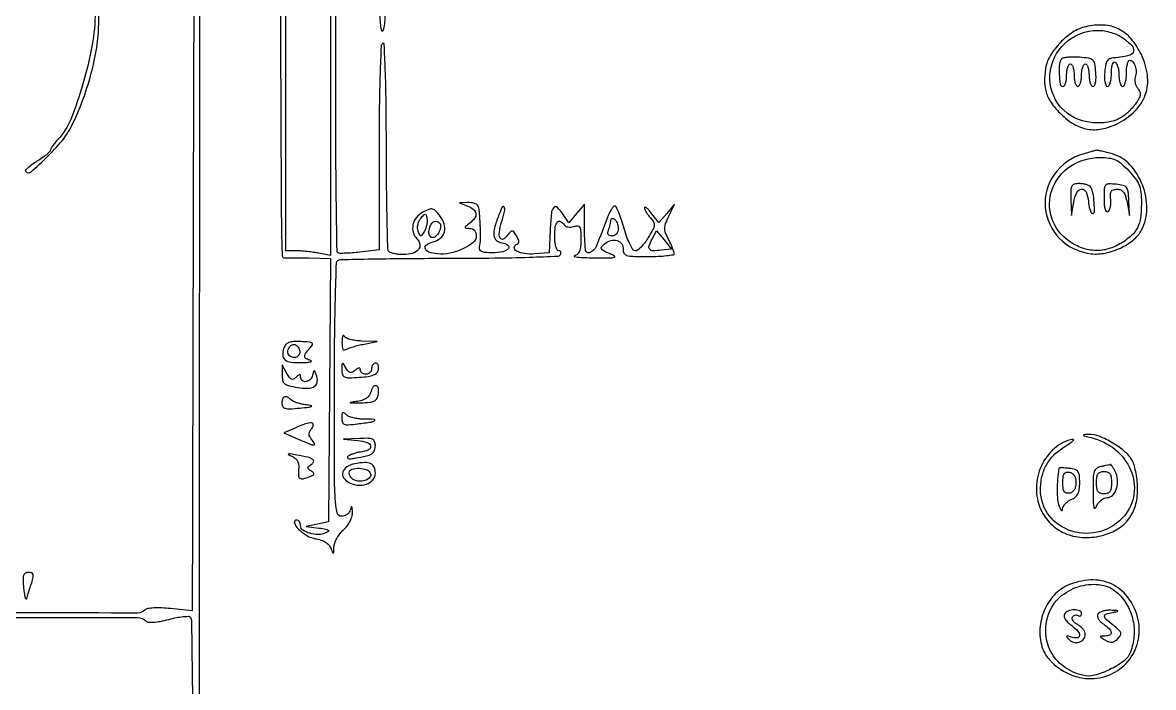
# Model space of a CAD drawing. Extents: x 24 to 1546, y 0 to 2379.
# Drawn here: x 516.6 to 819.2, y 1167.2 to 1345.1 of the extents above; entities that cross this region are included whole.
import ezdxf

# ---------------------------------------------------------------- set-up
doc = ezdxf.new("R2010")
doc.units = 0
doc.header["$MEASUREMENT"] = 0
doc.layers.get('0').update_dxf_attribs({"linetype": 'CONTINUOUS'})

msp = doc.modelspace()

# ---------------------------------------------------------------- linework, layer by layer
for points in [[(339.46395, 1554.999339, -0.000003), (282.698834, 1555.153426, -0.227171)], [(465.537864, 1516.025958, 0.00052), (514.769083, 1516.135333, 0.000015), (559.321584, 1516.282001, 0.198049), (559.82472, 1516.491386, 0.666901), (559.738404, 1516.700818, 0.000016), (515.705282, 1516.855093, 0.000528), (466.942902, 1516.972909, 0.000315)], [(302.225653, 1186.047247, -0.000033), (424.8983, 1186.005815, -0.00004), (547.358432, 1185.946715, -0.198766), (549.570127, 1185.029873, 0.173075), (550.291384, 1184.687988, 0.041462), (551.637301, 1184.66509, 0.032602), (553.458309, 1184.905106, 0.015424), (555.767481, 1185.438663, -0.015869), (557.807001, 1185.908001, -0.024071), (559.607074, 1186.173274, -0.020949), (561.040309, 1186.254036, -0.263779), (561.498073, 1186.003118, -0.135735), (561.786806, 1185.013027, -0.000274), (562.006269, 1168.617677, -0.002149), (562.133706, 1153.69362, -0.00668)], [(562.398891, 1354.5), (562.25368, 1296, 0.000011), (562.194109, 1271.777433, 0.000011), (562.135194, 1247.372216, 0.000011), (562.084427, 1225.948068, 0.000042), (562.054235, 1212.607544), (562, 1187.715087), (556.167193, 1188.324736, 0.015749), (553.765247, 1188.499539, 0.024526), (551.690214, 1188.483164, 0.025138), (550.06741, 1188.308531, 0.158286), (549.33535, 1187.93535, -0.199196), (547.388335, 1187.130114, -0.000147), (491.436723, 1187.207635, -0.000148), (435.488215, 1187.318148, -0.198452)], [(669.79548, 1002.302636, -0.00002), (669.596685, 899.530331, -0.000025), (669.388942, 796.915146, -0.198373)], [(585.480967, 1359.866283, -0.00121), (585.616557, 1339.219801, 0.000101), (585.800377, 1296.962147, 0.003824), (585.916623, 1287.4339, 0.008808), (586.096044, 1282.646772, 0.444272), (586.75, 1282.118421, -0.037311), (587.26725, 1282.160938, -0.001856), (588.972508, 1282.16727, -0.002984), (591.000623, 1282.155165, -0.002152), (593.262793, 1282.118421), (599.025585, 1282), (598.762793, 1246.759564), (598.5, 1211.519129), (595.5, 1210.919707), (592.5, 1210.320284), (596, 1209.861337, -0.009334), (597.782798, 1209.593622, -0.115487), (598.410878, 1209.329793, -0.492239), (598.419848, 1209.013234, -0.063015), (597.747764, 1208.593348, -0.106446), (595.769835, 1208.15008, -0.071714), (593.468847, 1208.462172, -0.08129), (591.624985, 1209.330716, -0.246932), (591, 1210.519052, 0.074155), (590.915613, 1211.084914, 0.088296), (590.670421, 1211.564972, 0.100632), (590.305893, 1211.885888, 0.13106), (589.878028, 1212, 0.509307), (589.329348, 1211.245357, 0.122071), (590.304877, 1209.676871, 0.057257), (592.677958, 1207.846264, 0.098247), (595.019501, 1207, -0.042182), (596.446409, 1206.657982, -0.058055), (597.640846, 1206.102146, -0.067083), (598.537422, 1205.368937, -0.095564), (599.083155, 1204.5, 0.003852), (599.594992, 1203.210827, 0.400386), (599.754471, 1203.138943, 0.306475), (599.874591, 1203.301013, 0.003117), (599.929715, 1204.797749, -0.081448), (600.134356, 1205.844214, -0.038152), (600.713729, 1207.10113, -0.03649), (601.53811, 1208.356294, -0.042351), (602.5, 1209.41242, 0.044931), (603.477646, 1210.497012, 0.043667), (604.256363, 1211.748787, 0.046655), (604.754005, 1213.009398, 0.083024), (604.883999, 1214.114671, 0.007084), (604.813049, 1215.24366, 0.165798), (604.688287, 1215.534256, 0.572925), (604.536124, 1215.502794, 0.017688), (604.310674, 1214.75, -0.095566), (603.990849, 1214.081374, -0.075406), (603.421437, 1213.514062, -0.073865), (602.696637, 1213.131586, -0.084727), (601.92568, 1213, -0.354445), (600.757999, 1213.946691, -0.038131), (600.266063, 1217.650254, -0.01331), (600.046486, 1225.16535, -0.000867), (600.027824, 1246.958794, -0.002438), (600.10297, 1260.017639, -0.003968), (600.308798, 1271.102831, -0.000744), (600.581363, 1280.838636, -0.252081), (600.942464, 1281.464441, -0.133839), (601.696245, 1281.687309, -0.0006), (610.099034, 1281.856895, -0.002803), (619.67365, 1281.98495, -0.001759), (630.871247, 1282.032537, 0.00261), (642.912451, 1282.104196, 0.00559), (652.203113, 1282.311876, 0.001738), (659.772601, 1282.592105, 0.249158), (660.516619, 1283.02689, 0.085557), (660.666316, 1283.398575, 0.164393), (660.630282, 1283.714149, 0.180087), (660.415717, 1283.924247, 0.105015), (660.059017, 1284, -0.288253), (659.649716, 1284.257348, -0.047385), (659.311086, 1285.175, -0.039718), (659.076726, 1286.467154, -0.025012), (659, 1288, -0.033443), (659.163028, 1290.434671, -0.144155), (659.748529, 1291.745561, -0.363739), (660.578221, 1291.885146, -0.122146), (661.52514, 1290.959323, 0.140631), (661.913363, 1290.606409, 0.072852), (662.54216, 1290.402963, 0.06322), (663.303639, 1290.371574, 0.055621), (664.084157, 1290.52671, -0.081792), (665.102851, 1290.674541, -0.265161), (665.668142, 1290.337606, -0.116377), (665.941914, 1289.39685, -0.012871), (666, 1287.140712, -0.022642), (665.912, 1285.198434, -0.071125), (665.611837, 1283.931123, -0.113124), (665.068983, 1283.137405, -0.123124), (664.25, 1282.689326, 0.755936), (664.246331, 1282.511301, 0.049176), (665.070312, 1282.345515, 0.016246), (666.924997, 1282.2196, 0.006292), (669.5, 1282.161105, 0.002528), (673.817446, 1282.139204, 0.068499), (674.946337, 1282.294567, 0.661165), (674.989688, 1282.629076, 0.031935), (673.624261, 1283.318305, -0.014094), (671.994372, 1284.069352, -0.160859), (671.497305, 1284.560068, -0.299528), (671.554646, 1285.083062, -0.04674), (672.326221, 1285.855777, -0.10429), (674.012346, 1286.744111, -0.138508), (675.737379, 1286.747222, -0.175697), (676.939162, 1285.88689, -0.176901), (677.305994, 1284.459012, 0.148723), (677.514317, 1283.412908, 0.201793), (678.254424, 1282.813546, 0.064377), (679.93981, 1282.552108, 0.00633), (684.055844, 1282.5, 0.010808), (686.718153, 1282.557556, 0.017857), (688.959986, 1282.7349, 0.012105), (690.730422, 1282.98234, 0.367165), (690.99985, 1283.29966, 0.085891), (690.918637, 1283.769461, 0.010957), (690.551787, 1284.731082, 0.012565), (690.058505, 1285.861414, 0.010158), (689.47432, 1287.04966, -0.027114), (688.677052, 1288.820513, -0.094479), (688.453017, 1290.048742, -0.088782), (688.689951, 1291.314277, -0.022284), (689.523783, 1293.25), (691.098927, 1296.5), (688.965522, 1294.035553), (686.832118, 1291.571106), (684.938295, 1294.035553, 0.017483), (684.208533, 1294.919444, 0.041935), (683.59425, 1295.505449, 0.102535), (683.197456, 1295.70884, 0.48799), (683.022236, 1295.578741, 0.111786), (683.116821, 1295.108554, 0.027636), (683.479868, 1294.405071, 0.026892), (683.996221, 1293.62624, 0.024091), (684.611356, 1292.876953, -0.051736), (685.443156, 1291.741337, -0.160741), (685.638519, 1290.824974, -0.098459), (685.285803, 1289.704578, -0.013075), (684.029797, 1287.548212, -0.024344), (683.095891, 1286.1897, -0.031186), (682.103092, 1285.042287, -0.032348), (681.184336, 1284.219265, -0.168009), (680.550216, 1284, -0.255192), (679.950243, 1284.327547, -0.027931), (679.148272, 1285.742913, -0.028359), (678.32426, 1287.675913, -0.018178), (677.580037, 1290, 0.011967), (676.875005, 1292.299644, 0.018716), (676.148141, 1294.2375, 0.013409), (675.466742, 1295.750755, 0.287794), (675.069582, 1296, 0.226747), (674.678417, 1295.812994, 0.030091), (674.131837, 1295.045312, 0.030014), (673.559983, 1293.994928, 0.020932), (673.038497, 1292.75, -0.00914), (670.069676, 1285.165599, -0.201973), (668.419711, 1283.530637, -0.505034), (667.232136, 1284.263797, -0.019253), (666.966731, 1290.309017), (666.933461, 1296.5), (664.845821, 1294), (662.75818, 1291.5), (661.257118, 1293.75, 0.049298), (659.713301, 1295.632599, 0.435577), (658.753941, 1295.597899, 0.155257), (658.112817, 1294.102382, 0.012337), (657.797717, 1289.75), (657.5, 1283.5), (653.618221, 1283.181779, -0.056203), (650.973409, 1283.262451, -0.082938), (648.765017, 1283.965667, -0.266495), (648.174102, 1284.875238, -0.329651), (648.713938, 1285.696313, 0.099884), (649.230613, 1286.014102, 0.201664), (649.423011, 1286.442317, 0.119427), (649.290227, 1287.054944, 0.026775), (648.76982, 1287.996969, 0.019218), (648.039765, 1289.071729, 0.218417), (647.601707, 1289.314239, 0.235637), (647.152738, 1289.131101, 0.022326), (646.387642, 1288.177229, -0.111106), (645.215091, 1287.152714, -0.435878), (644.406035, 1287.425576, -0.145765), (644.187775, 1289.045506, -0.03557), (644.8, 1291.7, 0.01515), (645.588732, 1294.578029, 0.169462), (645.473605, 1295.742512, 0.631615), (644.975325, 1295.747412, 0.02266), (643.984297, 1293.458699, 0.023147), (642.899227, 1290.151593, 0.096126), (642.734063, 1288.067551, 0.188532), (643.391133, 1286.821506, 0.143639), (644.807632, 1286.176132, -0.106386), (646.489732, 1285.554175, -0.462816), (646.617019, 1284.635919, -0.162432), (645.095047, 1283.765373, -0.049419), (642.416667, 1283.5, -0.017225), (640.485138, 1283.566561, -0.083276), (639.420918, 1283.821429, -0.190566), (638.940182, 1284.294957, -0.16781), (638.88095, 1285, 0.061782), (639.143848, 1287.08711, 0.011545), (639.061954, 1290.950672, 0.008619), (638.821658, 1294.851729, 0.119265), (638.385299, 1296.18559, 0.142897), (638.042144, 1296.494761, 0.044437), (637.386219, 1296.742147, 0.040328), (636.566572, 1296.900828, 0.034899), (635.690983, 1296.936614), (633.5, 1296.873227), (635.75, 1295.968838, -0.074568), (637.30081, 1295.058008, -0.198048), (637.904908, 1293.951825, -0.190858), (637.563561, 1292.710556, -0.069096), (636.25, 1291.392046, 0.005777), (635.13212, 1290.522916, 0.22845), (635, 1290.24884, 0.395521), (635.161439, 1290.076683, 0.011517), (636.25, 1290.031803, -0.096711), (636.96619, 1289.878409, -0.113657), (637.52577, 1289.470278, -0.105367), (637.878843, 1288.830595, -0.073728), (638, 1288.01342, -0.22681), (637.147169, 1286.230075, -0.061499), (634.416753, 1284.534147, -0.056962), (630.92054, 1283.378787, -0.076572), (627.594715, 1283.203967, -0.05554), (625.353236, 1283.684761, -0.225258), (624.373064, 1284.626462, -0.349125), (624.694094, 1285.630391, -0.086113), (626.389796, 1286.382985, 0.11261), (628.388842, 1287.398884, 0.154814), (629.468099, 1289.085824, 0.142599), (629.423061, 1291.197392, 0.090723), (628.267691, 1293.386816, 0.025936), (627.090547, 1294.733353, 0.149282), (626.271116, 1295.185472, 0.148229), (625.33582, 1295.10436, 0.025456), (623.69881, 1294.350175, 0.103402), (621.991202, 1292.944557, 0.115112), (621.070473, 1291.022883, 0.122964), (621.125533, 1288.991847, 0.129109), (622.132783, 1287.267217, -0.155883), (622.895525, 1285.788148, -0.218295), (622.514487, 1284.372906, -0.14808), (620.960352, 1283.34595, -0.072602), (618.590402, 1283, -0.024161), (617.219964, 1283.066262, -0.031017), (615.973883, 1283.265614, -0.032108), (614.989815, 1283.553758, -0.168617), (614.559196, 1283.904218, -0.13314), (614.331201, 1284.67146, -0.000686), (614.149434, 1292.65713, -0.002995), (614.009013, 1301.777458, -0.001886), (613.949012, 1312.431612, 0.00258), (613.868014, 1323.972952, 0.0062), (613.657927, 1332.5194, 0.002241), (613.379095, 1339.241283, 0.572041), (612.948832, 1339.468377, 0.249109), (612.537387, 1338.764447, 0.001663), (612.264058, 1331.447158, 0.005627), (612.063601, 1322.639553, 0.002875), (612, 1311.580274), (612, 1284.278582), (606.855891, 1283.669338, -0.008994), (604.835398, 1283.46682, -0.012536), (603.021359, 1283.363597, -0.008988), (601.518869, 1283.342867, -0.138219), (601.025809, 1283.484049, -0.255837), (600.74555, 1283.977767, -0.000295), (600.564864, 1296.207917, -0.002498), (600.43857, 1309.956649, -0.001521), (600.419918, 1326.204002), (600.5, 1368.5)], [(563.861081, 1110.208457, 0.000049), (563.904725, 1155.266051, 0.000038), (563.943759, 1204.444984, 0.000038), (563.973218, 1250.41962, 0.000092), (563.986205, 1284.561702), (564, 1354.623404)], [(536, 1347.902993, -0.045061), (535.204324, 1339.091988, -0.025787), (532.750585, 1328.691276, -0.02462), (529.466467, 1319.180186, -0.092341), (526.094113, 1313.870643, 0.014963), (525.292197, 1312.956514, 0.019316), (524.615146, 1312.068756, 0.017378), (524.113318, 1311.299739, 0.136697), (524, 1310.892998, -0.207135), (523.830412, 1310.501197, -0.016229), (522.956424, 1309.732556, -0.019971), (521.808422, 1308.86172, -0.013864), (520.447401, 1307.967492, 0.016375), (519.122824, 1307.087654, 0.028443), (518.093244, 1306.261964, 0.029588), (517.411277, 1305.570975, 0.39509), (517.422006, 1305.244661, 0.392613), (518.907246, 1305.189454, 0.016944), (523.087643, 1309.044854, 0.025408), (527.14599, 1313.479417, 0.055382), (529.668072, 1317.331673, 0.028152), (532.580124, 1323.981926, 0.024095), (534.900461, 1331.269086, 0.024782), (536.434485, 1338.447599, 0.038567), (536.964378, 1344.75, -0.007776), (537.04848, 1348.514513, -0.158293)], [(612.138214, 1347.903097, 0.018174), (612.335123, 1344.233532, 0.090351), (612.681036, 1342.98446, 0.651742), (613.127682, 1343, 0.07764), (613.51508, 1344.686024, 0.006038), (613.787823, 1349.31875, 0.008129)]]:
    msp.add_lwpolyline(points, format="xyb")
for points in [[(599, 1325.78245), (599, 1282.75), (595.875, 1283.375, 0.014289), (594.469487, 1283.614557, 0.009113), (592.823437, 1283.816406, 0.009154), (591.20084, 1283.955451, 0.016795), (589.875, 1284), (587, 1284), (587, 1326.333333, -0.000917), (587.029823, 1342.594524, -0.001507), (587.12176, 1356.353646, -0.00013), (587.244452, 1368.677172, -0.195583), (587.414504, 1369.083333, -0.189993), (587.76795, 1369.237999, -0.006157), (589.347986, 1369.27698, -0.011043), (591.244069, 1369.258525, -0.007358), (593.414504, 1369.15745), (599, 1368.814901)], [(801.115447, 1343.9716, 0.089548), (797.657773, 1342.495634, 0.055968), (794.263853, 1339.672247, 0.05627), (791.604256, 1336.193008, 0.095127), (790.348117, 1332.75777, 0.046206), (790.09998, 1329.142571, 0.076192), (790.634841, 1326.133401, 0.074927), (792.055547, 1323.38822, 0.043251), (794.495422, 1320.57015, 0.059408), (798.015828, 1317.882363, 0.091003), (801.609599, 1316.562813, 0.092473), (805.395239, 1316.615942, 0.06318), (809.482514, 1317.991535, 0.082087), (814.259546, 1321.363441, 0.114124), (817.05369, 1325.770279, 0.114596), (817.622909, 1330.942225, 0.083257), (815.990821, 1336.518961, 0.062542), (813.264954, 1340.718249, 0.101765), (809.938214, 1343.339194, 0.104363), (805.910584, 1344.395454, 0.06844)], [(811.09563, 1340.931906, -0.043357), (813.419944, 1338.952465, -0.240042), (813.901852, 1337.435167, -0.283359), (812.94597, 1336.336201, -0.055081), (810.25, 1335.810365, 0.023163), (807.994218, 1335.517987, 0.153741), (807, 1335, 0.153741), (806.482013, 1334.005782, 0.023163), (806.189635, 1331.75, 0.024401), (806.139273, 1330.259853, 0.045629), (806.267078, 1329.060955, 0.063099), (806.538225, 1328.252038, 0.287917), (806.939635, 1328, 0.271671), (807.34817, 1328.239662, 0.055096), (807.688518, 1329.045461, 0.044224), (807.923021, 1330.195371, 0.028203), (808, 1331.559017, -0.023007), (808.06479, 1332.966307, -0.059005), (808.276831, 1333.961697, -0.125298), (808.602477, 1334.461947, -0.336396), (809, 1334.5, -0.146547), (809.385578, 1334.065839, -0.040338), (809.70625, 1333.1996, -0.037109), (809.926388, 1332.112115, -0.031397), (810, 1330.940983, 0.032276), (810.0728, 1329.81438, 0.049716), (810.29375, 1328.863914, 0.064068), (810.615903, 1328.206632, 0.251914), (811, 1328, 0.277684), (811.385692, 1328.232098, 0.052312), (811.70625, 1329.028125, 0.042582), (811.927458, 1330.158889, 0.027026), (812, 1331.5, -0.024091), (812.064663, 1332.841297, -0.038387), (812.262322, 1333.971875, -0.045071), (812.547507, 1334.778343, -0.293197), (812.893011, 1335, -0.230418), (813.731537, 1334.59191, -0.088048), (814.35811, 1333.415199, -0.075542), (814.608324, 1331.892332, -0.094898), (814.35674, 1330.487265, 0.091627), (814.228223, 1329.79541, 0.056145), (814.320608, 1328.968446, 0.053814), (814.605268, 1328.139954, 0.063648), (815.048896, 1327.441084, -0.074429), (815.601346, 1326.528052, -0.142758), (815.696186, 1325.684485, -0.095112), (815.321199, 1324.692148, -0.021913), (814.314373, 1323.203819, -0.053778), (811.967161, 1320.664154, -0.081231), (809.413355, 1319.080064, -0.076616), (806.376137, 1318.336279, -0.042723), (802.559391, 1318.329266, -0.196542), (794.401919, 1322.49036, -0.198356), (791.537093, 1331.154391, -0.190713), (795.595746, 1339.573886, -0.188107), (804.34563, 1342.996262, -0.040843), (806.100768, 1342.854368, -0.033634), (807.930818, 1342.426736, -0.034095), (809.656069, 1341.767556, -0.046446)], [(794.713721, 1335.380388, 0.175852), (794.091389, 1334.048994, 0.03198), (794.021696, 1331.280556, 0.029586), (794.283889, 1328.611616, 0.368919), (795, 1328, 0.254951), (795.384262, 1328.209557, 0.06271), (795.70625, 1328.88125, 0.048861), (795.927234, 1329.850749, 0.031626), (796, 1331, -0.031626), (796.072766, 1332.149251, -0.048861), (796.29375, 1333.11875, -0.06271), (796.615738, 1333.790443, -0.254951), (797, 1334, -0.254951), (797.384262, 1333.790443, -0.06271), (797.70625, 1333.11875, -0.048861), (797.927234, 1332.149251, -0.031626), (798, 1331, 0.031626), (798.072766, 1329.850749, 0.048861), (798.29375, 1328.88125, 0.06271), (798.615738, 1328.209557, 0.254951), (799, 1328, 0.254951), (799.384262, 1328.209557, 0.06271), (799.70625, 1328.88125, 0.048861), (799.927234, 1329.850749, 0.031626), (800, 1331, -0.031626), (800.072766, 1332.149251, -0.048861), (800.29375, 1333.11875, -0.06271), (800.615738, 1333.790443, -0.254951), (801, 1334, -0.254951), (801.384262, 1333.790443, -0.06271), (801.70625, 1333.11875, -0.048861), (801.927234, 1332.149251, -0.031626), (802, 1331, 0.033582), (802.077267, 1329.850872, 0.051413), (802.311482, 1328.88125, 0.066712), (802.653407, 1328.213056, 0.245934), (803.060365, 1328, 0.287917), (803.461775, 1328.252038, 0.063099), (803.732922, 1329.060955, 0.045629), (803.860727, 1330.259853, 0.024401), (803.810365, 1331.75, 0.023345), (803.512656, 1334.040387, 0.162697), (802.980283, 1335.018358, 0.150938), (801.946498, 1335.51787, 0.01926), (799.463721, 1335.797055, 0.01748), (797.865888, 1335.858613, 0.022765), (796.403444, 1335.797194, 0.02129), (795.217575, 1335.642073, 0.154398)], [(800.353995, 1309.908168, 0.168877), (792.712418, 1304.491974, 0.177268), (790.269898, 1295.622168, 0.177822), (794.132169, 1287.291941, 0.169713), (802.550341, 1283.241436, 0.079621), (806.372046, 1283.419906, 0.058961), (810.389466, 1284.766223, 0.060463), (813.863988, 1286.953886, 0.099501), (816.065938, 1289.623206, 0.12411), (817.4775, 1295.282429, 0.091206), (816.286988, 1301.664284, 0.093617), (812.953785, 1307.064156, 0.140974), (808.2707, 1309.941704, 0.005109), (806.789793, 1310.336705, 0.007192), (805.460768, 1310.656393, 0.004484), (804.341796, 1310.898064, 0.093111), (804, 1310.904235, 0.02326), (803.670121, 1310.832492, 0.001507), (802.722736, 1310.576738, 0.002194), (801.595452, 1310.263448, 0.001634)], [(812.631923, 1305.428798, -0.025261), (814.440229, 1303.306242, -0.070235), (815.402657, 1301.605161, -0.069462), (815.862301, 1299.693239, -0.024313), (816, 1296.863056, -0.030079), (815.759418, 1292.867528, -0.085464), (814.962311, 1290.204101, -0.095509), (813.380742, 1288.131186, -0.043786), (810.644616, 1286.089377, -0.066191), (807.206849, 1284.548447, -0.080064), (803.704935, 1284.092719, -0.079106), (800.203876, 1284.759734, -0.062757), (796.768975, 1286.511017, -0.162571), (792.033972, 1292.718602, -0.17052), (792.099055, 1300.390159, -0.161644), (797.008604, 1306.628129, -0.146698), (804.881923, 1308.996262, -0.030843), (807.350462, 1308.845959, -0.077385), (809.080685, 1308.354153, -0.071947), (810.652563, 1307.3354, -0.023997)], [(797.131641, 1297.75), (797.263282, 1293.5), (797.881641, 1297, -0.06292), (798.700593, 1299.642358, -0.277048), (799.988221, 1300.530927, -0.323406), (801.197904, 1299.769008, -0.071878), (801.813358, 1297.25, 0.023128), (801.99186, 1296.004684, 0.035748), (802.271274, 1294.954688, 0.039734), (802.60068, 1294.198804, 0.276865), (802.932186, 1294, 0.40877), (803.433457, 1294.492023, 0.021614), (803.372819, 1296.956339, 0.028098), (803.054688, 1299.508656, 0.093619), (802.451346, 1301.078723, 0.137649), (802.065781, 1301.433364, 0.043297), (801.332183, 1301.729375, 0.039523), (800.417108, 1301.932063, 0.034758), (799.440983, 1302, 0.057917), (798.079008, 1301.841706, 0.213572), (797.406652, 1301.328207, 0.119148), (797.122125, 1300.261067, 0.013588)], [(806, 1298.004341, 0.017786), (806.061919, 1296.264191, 0.056375), (806.274532, 1295.120259, 0.134752), (806.618121, 1294.577408, 0.334777), (807.059049, 1294.536494, 0.148302), (807.444413, 1294.973429, 0.0514), (807.71622, 1295.778511, 0.0456), (807.849125, 1296.781435, 0.039149), (807.809049, 1297.845511, -0.033063), (807.742061, 1299.189522, -0.1386), (807.972494, 1299.95682, -0.184788), (808.524391, 1300.366147, -0.06828), (809.5, 1300.5, -0.102044), (810.479671, 1300.297956, -0.129435), (811.204516, 1299.730497, -0.087783), (811.739012, 1298.688695, -0.028415), (812.156026, 1297), (812.812051, 1293.5), (812.656026, 1297.5, 0.018793), (812.471789, 1299.901493, 0.139455), (812.038967, 1300.950653, 0.17129), (811.160776, 1301.505051, 0.031937), (809.25, 1301.813358, 0.024603), (807.219699, 1301.9087, 0.21894), (806.428092, 1301.54244, 0.165168), (806.067983, 1300.638198, 0.012904)], [(624.134523, 1289.281419, -0.010722), (623.482909, 1288.176824, -0.256743), (623.180321, 1288.006074, -0.298419), (622.905915, 1288.181527, -0.01354), (622.455374, 1289.262735, -0.083991), (622.292771, 1290.064245, -0.057667), (622.369507, 1290.990664, -0.056101), (622.662051, 1291.90414, -0.067627), (623.138124, 1292.668461, -0.010721), (623.982714, 1293.64404, -0.20914), (624.337787, 1293.804082, -0.336334), (624.591395, 1293.616138, -0.022811), (624.817273, 1292.687145, -0.063438), (624.867049, 1291.93627, -0.034347), (624.747591, 1291.016687, -0.033593), (624.494087, 1290.082602, -0.044869)], [(676, 1289.940983, -0.076239), (675.882831, 1289.177019, -0.097096), (675.543019, 1288.55196, -0.107419), (675.024095, 1288.144845, -0.113286), (674.393011, 1288, -0.076855), (673.737605, 1288.101342, -0.176865), (673.348199, 1288.40165, -0.16701), (673.230887, 1288.896449, -0.067159), (673.393011, 1289.581787, 0.017946), (673.625388, 1290.259062, 0.015436), (673.821697, 1290.985986, 0.015708), (673.958769, 1291.657085, 0.042542), (674, 1292.140804, -0.121649), (674.079627, 1292.463243, -0.18759), (674.29375, 1292.649425, -0.151312), (674.617512, 1292.663842, -0.07457), (675, 1292.5, -0.111412), (675.383556, 1292.123976, -0.050262), (675.70625, 1291.49335, -0.046318), (675.925923, 1290.729296, -0.046881)], [(628.29815, 1291.368517, -0.18445), (628.467874, 1290.989068, -0.054489), (628.433506, 1290.342119, -0.046631), (628.230533, 1289.56391, -0.035781), (627.872176, 1288.761158, -0.126468), (626.902357, 1287.705403, -0.302788), (625.888036, 1287.7174, -0.23611), (625.31591, 1288.746938, -0.102835), (625.574206, 1290.332783, -0.05772), (626.124899, 1291.386139, -0.153799), (626.782941, 1291.905933, -0.192627), (627.517143, 1291.893274, -0.097196)], [(687.531334, 1284.174756, -0.026814), (685.312898, 1284.028913, -0.223951), (684.422067, 1284.435958, -0.267839), (684.262798, 1285.320385, -0.03656), (685.055876, 1287.104405), (686.273793, 1289.380103), (688.259653, 1286.940052), (690.245513, 1284.5)], [(586.485392, 1257.953973, 0.085625), (586.22617, 1256.066696, 0.219521), (586.831687, 1254.86431, 0.14346), (588.401539, 1254.224305, 0.032464), (591.309017, 1254.116001, 0.010696), (592.817692, 1254.190081, 0.040081), (593.754836, 1254.332266, 0.353369), (593.892084, 1254.508832, 0.336001), (593.75, 1254.689326, -0.050984), (592.498096, 1255.156964, -0.261797), (592.0953, 1255.746585, -0.182406), (592.325463, 1256.566651, -0.025279), (593.463984, 1257.960203, 0.045979), (594.154208, 1258.880175, 0.392456), (594.062297, 1259.34262, 0.139442), (593.348647, 1259.602746, 0.008145), (591.013923, 1259.733968, 0.022154), (589.011467, 1259.725068, 0.081622), (587.778009, 1259.460066, 0.127449), (586.995782, 1258.892075, 0.095764)], [(590.5, 1258, -0.137967), (590.798489, 1256.959511, -0.176201), (590.464788, 1256.027003, -0.176064), (589.609715, 1255.526269, -0.137766), (588.531117, 1255.626433, -0.099941), (588.036534, 1255.940402, -0.098152), (587.698709, 1256.423476, -0.09773), (587.569774, 1257.000729, -0.098143), (587.670131, 1257.582759, -0.087103), (588.241043, 1258.534805, -0.179508), (588.991748, 1258.946498, -0.192779), (589.789389, 1258.755947, -0.100799)], [(602.078947, 1259.690983, 0.023704), (602.103366, 1258.425991, 0.109987), (602.308123, 1257.729152, 0.260984), (602.684876, 1257.495391, 0.150707), (603.216035, 1257.633517, -0.051955), (603.90879, 1257.967949, -0.012705), (605.112962, 1258.367712, -0.01288), (606.523895, 1258.757237, -0.012529), (607.966035, 1259.077535), (611.5, 1259.770002), (607.333333, 1259.885001, -0.027508), (605.697149, 1260.02045, -0.036694), (604.239691, 1260.332548, -0.040208), (603.12472, 1260.758196, -0.187713), (602.662281, 1261.25, 0.253592), (602.467596, 1261.410862, 0.366899), (602.282867, 1261.307664, 0.065484), (602.141707, 1260.697251, 0.017097)], [(586.035435, 1250.837898, 0.056542), (586.18301, 1249.361933, 0.169194), (586.70379, 1248.508369, 0.112138), (587.796155, 1247.961147, 0.018426), (590.123739, 1247.479094, 0.044042), (592.981053, 1247.251912, 0.147751), (594.754153, 1247.804409, 0.230063), (595.472825, 1249.050634, 0.112172), (595.187024, 1250.909316, 0.010643), (594.805426, 1251.818811, 0.340648), (594.606314, 1251.926454, 0.302093), (594.430251, 1251.763164, 0.009324), (594.20622, 1250.75, -0.149953), (593.5931, 1249.618723, -0.152814), (592.455511, 1249.036324, -0.211609), (591.442291, 1249.291997, -0.2306), (591, 1250.2, 0.053646), (590.942199, 1250.737176, 0.354974), (590.745979, 1250.893984, 0.177735), (590.41316, 1250.768796, 0.018459), (589.790349, 1250.190349, -0.080418), (589.131337, 1249.714974, -0.220253), (588.571343, 1249.697702, -0.138663), (588.014582, 1250.146389, -0.027497), (587.325784, 1251.240349), (586.070871, 1253.5)], [(602.030409, 1252.195209, 0.069205), (602.191415, 1250.913831, 0.230481), (602.733187, 1250.291412, 0.106504), (603.884933, 1250.070741, 0.010324), (606.741006, 1250.195209, 0.017713), (609.071693, 1250.428168, 0.062527), (610.523383, 1250.814247, 0.108542), (611.384252, 1251.404544, 0.142409), (611.81433, 1252.25, 0.058282), (611.862103, 1252.919559, 0.089069), (611.733741, 1253.485938, 0.119203), (611.455413, 1253.861461, 0.175696), (611.073324, 1254, 0.138539), (610.664025, 1253.884373, 0.100098), (610.315289, 1253.559375, 0.085748), (610.080476, 1253.073285, 0.069846), (610, 1252.5, -0.099038), (609.885486, 1251.927543, -0.097945), (609.559375, 1251.440625, -0.097945), (609.072457, 1251.114514, -0.099038), (608.5, 1251, -0.073201), (607.926827, 1251.084365, -0.087756), (607.440625, 1251.329718, -0.100549), (607.115597, 1251.694405, -0.132654), (607, 1252.122445, 0.099983), (606.911667, 1252.559765, 0.312417), (606.671536, 1252.712521, 0.140654), (606.256184, 1252.575557, 0.023685), (605.580722, 1252.066993, -0.054271), (604.819328, 1251.563471, -0.183184), (604.236632, 1251.497048, -0.160628), (603.706878, 1251.83465, -0.039518), (603.111131, 1252.694549, 0.008539), (602.457852, 1253.774644, 0.377138), (602.223553, 1253.84417, 0.282024), (602.06692, 1253.609321, 0.00631)], [(609.729011, 1246.07174, -0.105128), (609.292311, 1245.20186, -0.086537), (608.512182, 1244.512926, -0.068233), (607.371476, 1244.011022, -0.036578), (605.86238, 1243.697057, 0.004406), (604.310482, 1243.477078, 0.807153), (604.304466, 1243.381706, 0.074215), (604.774602, 1243.321455, 0.001751), (607, 1243.375317, 0.015853), (609.491843, 1243.523516, 0.091932), (610.75447, 1243.879023, 0.16264), (611.446808, 1244.564284, 0.081933), (611.819551, 1245.75, 0.07452), (611.807411, 1247.32936, 0.326303), (611.184589, 1247.949853, 0.304644), (610.355448, 1247.560805, 0.071339)], [(586, 1243.242794, 0.132499), (586.236542, 1242.365844, 0.197204), (586.859221, 1241.888083, 0.079798), (588.122946, 1241.753893, 0.01118), (590.75, 1241.953479, 0.003122), (593.263328, 1242.216906, 0.083726), (593.907213, 1242.400482, 0.72916), (593.883013, 1242.579911, 0.013798), (592.5, 1242.787632, -0.023871), (591.281841, 1242.995758, -0.024644), (590.102188, 1243.317451, -0.025322), (589.113246, 1243.696639, -0.088792), (588.55, 1244.076947, 0.063757), (587.533012, 1244.839957, 0.211177), (586.719231, 1244.921682, 0.239399), (586.18086, 1244.382555, 0.078848)], [(602, 1239.295157, 0.075722), (602.172121, 1238.165142, 0.23314), (602.690362, 1237.620331, 0.108495), (603.758435, 1237.474012, 0.011737), (606.25, 1237.732743, 0.005262), (609.845604, 1238.230165, 0.129932), (610.759544, 1238.623498, 0.697398), (610.656497, 1238.943004, 0.010214), (607.866667, 1239, -0.031229), (606.451517, 1239.088473, -0.031714), (605.065833, 1239.3525, -0.03343), (603.897125, 1239.737886, -0.100344), (603.2, 1240.2, 0.040537), (602.593495, 1240.715397, 0.328456), (602.25, 1240.711491, 0.213142), (602.044245, 1240.339045, 0.021183)], [(589.5, 1236.601931), (586.5, 1235.29407), (590.372124, 1233.647035, 0.004014), (593.570351, 1232.316866, 0.086618), (594.563838, 1232.101669, 0.592264), (594.755274, 1232.419676, 0.041319), (594, 1233.5, -0.045289), (593.430919, 1234.327894, -0.128626), (593.255111, 1235, -0.128626), (593.430919, 1235.672106, -0.045289), (594, 1236.5, 0.154128), (594.40002, 1237.481868, 0.431418), (593.956247, 1237.97421, 0.091003), (592.310193, 1237.710497, 0.017688)], [(802.520922, 1234.070789, -0.110987), (808.951467, 1230.913187, -0.122938), (813.127354, 1225.404444, -0.133917), (814.021221, 1218.955718, -0.143725), (811.467274, 1213.143477, -0.147857), (805.078, 1208.978366, -0.146152), (797.41934, 1209.025328, -0.154371), (791.332724, 1213.213618, -0.166968), (789, 1220.004415, -0.054976), (789.397496, 1223.608669, -0.070671), (790.573236, 1226.724812, -0.071369), (792.558916, 1229.367453, -0.057507), (795.348554, 1231.573084, 0.007252), (797.152503, 1232.725874, 0.066798), (797.851007, 1233.334236, 0.643507), (797.752661, 1233.552856, 0.068482), (797, 1233.452713, 0.126548), (792.216104, 1230.708656, 0.105353), (788.953118, 1225.817583, 0.102306), (787.908602, 1219.892352, 0.112429), (789.368021, 1214.25522, 0.09075), (792.173666, 1210.627124, 0.091867), (796.071293, 1208.246481, 0.086719), (800.75962, 1207.334645, 0.070647), (805.84332, 1207.95781, 0.07356), (809.734757, 1209.648636, 0.092503), (812.628766, 1212.297635, 0.091441), (814.394969, 1215.838291, 0.0702), (815, 1220.126385, 0.024458), (814.897077, 1222.229166, 0.020666), (814.588173, 1224.434906, 0.02117), (814.137298, 1226.424979, 0.053079), (813.598036, 1227.81042, 0.096623), (811.703638, 1230.202068, 0.04125), (808.38186, 1232.602696, 0.041169), (804.743667, 1234.409992, 0.105902), (801.863845, 1234.897639, 0.006745), (800.550484, 1234.823004, 0.603524), (800.488053, 1234.681123, 0.164573), (800.764536, 1234.502698, 0.002873)], [(606.31198, 1233.267837, -0.050128), (608.821169, 1232.749595, -0.27485), (609.706984, 1231.760754, -0.359787), (609.166348, 1230.763297, -0.061587), (606.921672, 1230.165324, 0.027119), (605.92756, 1229.972532, 0.025796), (604.943052, 1229.67083, 0.026711), (604.102228, 1229.313, 0.077728), (603.586589, 1228.951913, 0.29529), (603.518863, 1228.663292, 0.264995), (603.754995, 1228.460766, 0.069629), (604.476138, 1228.423362, 0.020051), (605.586589, 1228.565499, 0.013638), (608.5987, 1229.15941, 0.08502), (610.046818, 1229.757349, 0.163165), (610.752656, 1230.619388, 0.090904), (611, 1231.968615, 0.091517), (610.804833, 1233.025966, 0.200775), (610.247646, 1233.610637, 0.099178), (609.118915, 1233.857683, 0.014325), (606.75, 1233.831897), (602.5, 1233.663794)], [(588.621252, 1229.08478, -0.065765), (589.575984, 1228.509138, -0.103843), (590.182432, 1227.774253, -0.096922), (590.467253, 1226.818932, -0.051507), (590.459308, 1225.579851, 0.038643), (590.405793, 1223.912661, 0.244155), (590.817516, 1223.20036, 0.208043), (591.694567, 1223.061051, 0.028431), (593.502058, 1223.639163, 0.027159), (594.323188, 1224.006559, 0.223119), (594.566917, 1224.322727, 0.272154), (594.45503, 1224.667558, 0.038141), (593.833846, 1225.139163, -0.034394), (593.173311, 1225.632894, -0.221876), (593.006636, 1226.002667, -0.216691), (593.181348, 1226.373791, -0.03282), (593.856763, 1226.875, 0.154301), (594.458276, 1227.601122, 0.359107), (594.261116, 1228.229789, 0.088381), (592.939258, 1228.790318, 0.012184), (590, 1229.387332, 0.004139), (588.242222, 1229.684989, 0.094148), (587.732373, 1229.67057, 0.701226), (587.712249, 1229.518632, 0.017039)], [(605.512211, 1227.055507, 0.088144), (603.384849, 1226.243469, 0.182637), (602.298278, 1224.869238, 0.225071), (602.506142, 1223.339185, 0.126063), (603.91915, 1222.043269, 0.09928), (606.263517, 1221.334774, 0.107843), (608.626644, 1221.617998, 0.129899), (610.351851, 1222.779349, 0.181958), (611, 1224.501419, 0.095693), (610.68404, 1226.137209, 0.190658), (609.791212, 1227.079588, 0.124505), (608.170303, 1227.387729, 0.032245)], [(609.715145, 1224.373207, -0.255849), (609.540679, 1223.436644, -0.124444), (608.533142, 1222.689527, -0.093079), (607.011156, 1222.373361, -0.096701), (605.5, 1222.638374, -0.077493), (604.926581, 1222.967517, -0.065054), (604.440625, 1223.473603, -0.066758), (604.112009, 1224.072469, -0.092399), (604, 1224.673411, -0.33026), (604.688328, 1225.601846, -0.087056), (606.639957, 1225.839536, -0.07689), (608.728104, 1225.403279, -0.22745)], [(793.942384, 1225.816422, 0.024088), (793.565624, 1222.977613, 0.021914), (793.44755, 1220.024346, 0.022138), (793.574005, 1217.398964, 0.07268), (793.98138, 1215.716096, 0.018477), (794.351726, 1214.885803, 0.120501), (794.642653, 1214.537835, 0.482264), (794.840151, 1214.591246, 0.091778), (794.936614, 1215.012872, -0.119697), (795.123986, 1215.664151, -0.057126), (795.642318, 1216.371306, -0.051886), (796.384675, 1217.023019, -0.050882), (797.25, 1217.512872, 0.068823), (798.332776, 1218.178019, 0.104808), (799.018777, 1219.037446, 0.084291), (799.386969, 1220.242162, 0.032117), (799.5, 1222, 0.024327), (799.404192, 1223.968002, 0.132545), (799.03097, 1224.95702, 0.165614), (798.256936, 1225.507451, 0.043864), (796.75, 1225.816422, 0.010877), (795.691565, 1225.914935, 0.017765), (794.790888, 1225.946947, 0.011965), (794.071769, 1225.929735, 0.348913)], [(805.25, 1226.294267, 0.095769), (804.022675, 1225.8023, 0.171478), (803.365286, 1224.953429, 0.074046), (803.087986, 1223.352194, 0.008478), (803.063386, 1219.680449, 0.00541), (803.128408, 1216.595595, 0.05243), (803.306436, 1215.300992, 0.548947), (803.620479, 1215.195069, 0.128156), (804.031162, 1215.75, -0.067419), (804.520801, 1216.61151, -0.061907), (805.234544, 1217.340087, -0.065709), (806.055395, 1217.833019, -0.102751), (806.859368, 1218, 0.210571), (808.356112, 1218.659588, 0.111994), (809.377016, 1220.452672, 0.093443), (809.633866, 1222.817704, 0.103677), (808.989018, 1225.020519, 0.010608), (808.567368, 1225.769732, 0.017755), (808.177725, 1226.378524, 0.012058), (807.841033, 1226.841324, 0.388651), (807.714816, 1226.863818, -0.081636), (807.55235, 1226.794726, -0.003025), (806.902165, 1226.640337, -0.005424), (806.127652, 1226.470198, -0.003778)], [(798.5, 1222, -0.054239), (798.38444, 1220.937852, -0.085284), (798.038986, 1220.089983, -0.100563), (797.482254, 1219.501297, -0.106041), (796.75, 1219.190371, -0.100057), (795.899296, 1219.198194, -0.204036), (795.362261, 1219.574492, -0.115792), (795.075836, 1220.420352, -0.02399), (795, 1222, -0.02399), (795.075836, 1223.579648, -0.115792), (795.362261, 1224.425508, -0.204036), (795.899296, 1224.801806, -0.100057), (796.75, 1224.809629, -0.106041), (797.482254, 1224.498703, -0.100563), (798.038986, 1223.910017, -0.085284), (798.38444, 1223.062148, -0.054239)], [(808, 1222, -0.030703), (807.907747, 1220.499083, -0.116834), (807.583333, 1219.625, -0.166173), (806.975317, 1219.159458, -0.081208), (806, 1219, -0.081208), (805.024683, 1219.159458, -0.166173), (804.416667, 1219.625, -0.116834), (804.092253, 1220.499083, -0.030703), (804, 1222, -0.030703), (804.092253, 1223.500917, -0.116834), (804.416667, 1224.375, -0.166173), (805.024683, 1224.840542, -0.081208), (806, 1225, -0.081208), (806.975317, 1224.840542, -0.166173), (807.583333, 1224.375, -0.116834), (807.907747, 1223.500917, -0.030703)], [(516.870437, 1193.75, 0.012365), (517.062326, 1192.210434, 0.038182), (517.296151, 1191.189062, 0.193818), (517.519924, 1190.914746, 0.4813), (517.725272, 1191, -0.003165), (517.949665, 1191.761777, -0.001073), (518.285489, 1192.867188, -0.001067), (518.661825, 1194.087155, -0.001227), (519.02639, 1195.25, 0.019615), (519.430589, 1196.727505, 0.133075), (519.402992, 1197.47738, 0.245078), (519.013733, 1197.869246, 0.077166), (518.171555, 1198, 0.128034), (517.325892, 1197.779845, 0.193447), (516.853839, 1197.195213, 0.085533), (516.706273, 1196.034313, 0.013765)], [(796.325477, 1194.540868, 0.105357), (792.639117, 1191.907851, 0.085477), (790.011731, 1187.809531, 0.082963), (788.853164, 1182.949073, 0.09046), (789.395219, 1178.128474, 0.105397), (791.194105, 1174.854515, 0.071529), (794.415585, 1172.054389, 0.068641), (798.450905, 1170.176006, 0.080361), (802.62954, 1169.594756, 0.111419), (808.38602, 1171.028413, 0.115793), (812.875784, 1174.783816, 0.115894), (815.223081, 1180.141774, 0.111758), (814.983569, 1186.061019, 0.098217), (812.320724, 1191.451339, 0.123007), (807.967912, 1194.909546, 0.119846), (802.4074, 1195.967551, 0.090183)], [(809.761961, 1192.384382, -0.076177), (812.295222, 1189.084621, -0.073843), (813.757603, 1185.142909, -0.072713), (814.024415, 1180.891189, -0.070321), (813.0719, 1176.689112, -0.140644), (811.268157, 1174.280485, -0.049575), (807.55281, 1172.005154, -0.049619), (803.413152, 1170.488084, -0.124807), (800.223878, 1170.476006, -0.099069), (795.152429, 1172.876177, -0.113962), (791.691495, 1176.949288, -0.115459), (790.394456, 1182.082878, -0.103709), (791.427563, 1187.480877, -0.125487), (794.664066, 1191.778752, -0.103959), (799.790324, 1194.373083, -0.108682), (805.333891, 1194.621703, -0.149167)], [(795.406544, 1186.848785, 0.203323), (795.315411, 1186.255423, 0.078583), (795.650549, 1185.475018, 0.058649), (796.350497, 1184.608808, 0.036124), (797.352677, 1183.761627, -0.050309), (798.974847, 1182.309629, -0.198549), (799.422746, 1181.075571, -0.390174), (798.797185, 1180.453072, -0.094467), (797.217975, 1180.690853, 0.011694), (796.321181, 1180.982512, 0.307286), (796.09165, 1180.910198, 0.354184), (796.094212, 1180.686672, 0.013427), (796.682783, 1180.014396, 0.150743), (797.913758, 1179.300397, 0.136829), (799.385457, 1179.36755, 0.144351), (800.555027, 1180.175082, 0.171602), (801, 1181.433431, 0.111475), (800.852793, 1182.085493, 0.055511), (800.404273, 1182.808947, 0.051098), (799.747694, 1183.488792, 0.052373), (798.971992, 1184.01499, -0.047508), (798.239627, 1184.501478, -0.070232), (797.715111, 1185.065326, -0.093835), (797.468477, 1185.614776, -0.199685), (797.54109, 1186.066485, -0.095306), (797.839939, 1186.391414, -0.096989), (798.236249, 1186.579818, -0.098773), (798.668217, 1186.602945, -0.1029), (799.069098, 1186.457295, 0.090666), (799.42443, 1186.318355, 0.169366), (799.726548, 1186.362055, 0.176081), (799.928183, 1186.581552, 0.098926), (800, 1186.940983, 0.307936), (799.474065, 1187.713976, 0.09932), (798.038249, 1187.972168, 0.08311), (796.407163, 1187.665395, 0.167921)], [(804.388328, 1186.819311, 0.167499), (804.258802, 1186.24456, 0.098381), (804.473658, 1185.565393, 0.074223), (805.014564, 1184.854891, 0.046481), (805.829311, 1184.197339, -0.040133), (807.387728, 1182.971886, -0.175419), (807.917413, 1181.946734, -0.333324), (807.523081, 1181.248139, -0.099339), (806.25, 1180.969591, 0.01005), (805.195803, 1180.930067, 0.425188), (805.063172, 1180.775499, 0.236241), (805.207576, 1180.544593, 0.005377), (806.355535, 1179.860841, 0.049353), (807.329434, 1179.416762, 0.112321), (808.128856, 1179.332121, 0.114651), (808.875718, 1179.601811, 0.05269), (809.684851, 1180.256279, 0.057766), (810.38562, 1181.140817, 0.218459), (810.471098, 1181.824224, 0.132863), (810.001325, 1182.557283, 0.01755), (808.579316, 1183.75895, -0.013641), (806.570425, 1185.429824, -0.1915), (806.152204, 1186.250504, -0.346358), (806.531314, 1186.83683, -0.034937), (808.25, 1187.294267, 0.002994), (809.610918, 1187.564852, 0.555228), (809.652343, 1187.676652, 0.216837), (809.467884, 1187.773831, 0.001815), (807.809017, 1187.863818, 0.041546), (806.72547, 1187.828612, 0.045239), (805.694159, 1187.613169, 0.050125), (804.858134, 1187.263125, 0.130873)]]:
    msp.add_lwpolyline(points, format="xyb", close=True)

doc.saveas('drawing.dxf')
